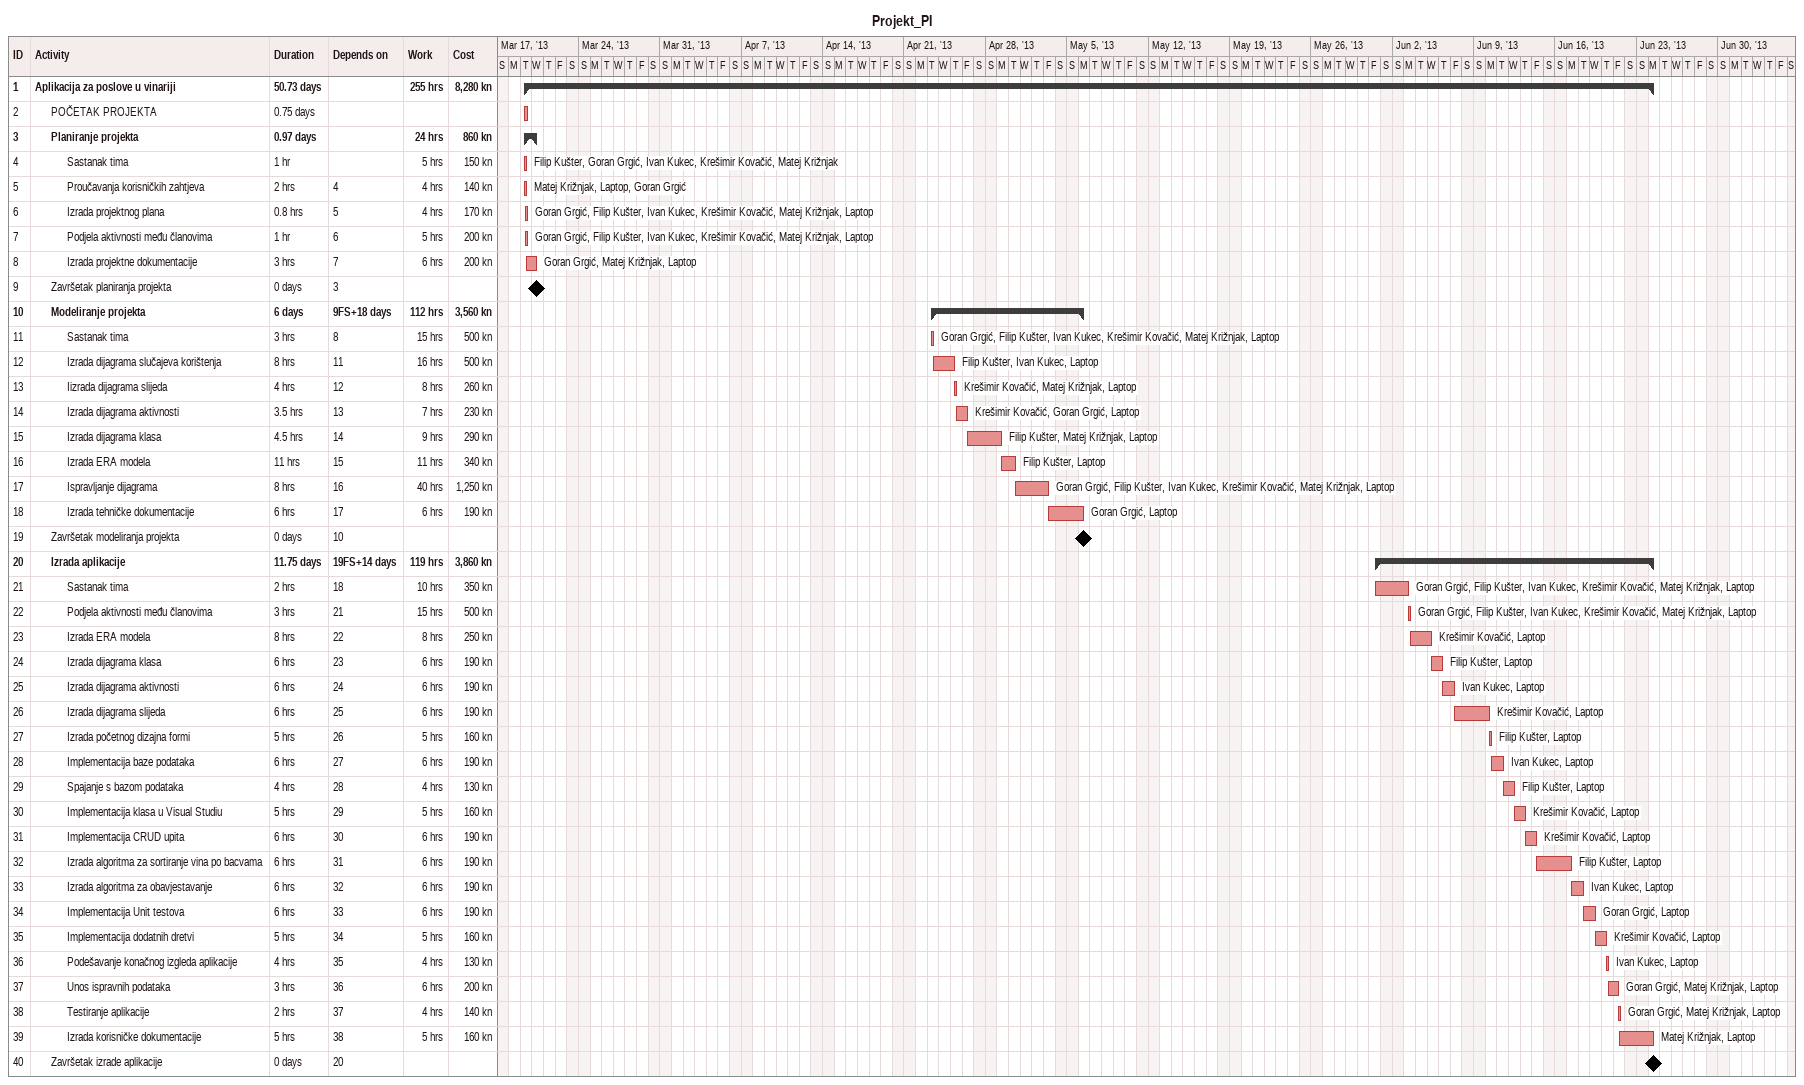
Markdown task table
Projekt_PI

| ID | Level | Task | Duration | Start | Finish | Predecessors | Resources | Work (h) | Cost (kn) |
|---|---|---|---|---|---|---|---|---|---|
| 1 | 1 | **Aplikacija za poslove u vinariji** | 50.73d | 2013-03-19 | 2013-06-24 |  |  | 255 | 8280 |
| 2 | 2 | POČETAK PROJEKTA | 0.75d | 2013-03-19 | 2013-03-19 |  |  |  |  |
| 3 | 2 | **Planiranje projekta** | 0.97d | 2013-03-19 | 2013-03-20 |  |  | 24 | 860 |
| 4 | 3 | Sastanak tima | 1h | 2013-03-19 | 2013-03-19 |  | Filip Kušter, Goran Grgić, Ivan Kukec, Krešimir Kovačić, Matej Križnjak | 5 | 150 |
| 5 | 3 | Proučavanja korisničkih zahtjeva | 2h | 2013-03-19 | 2013-03-19 | 4 | Matej Križnjak, Laptop, Goran Grgić | 4 | 140 |
| 6 | 3 | Izrada projektnog plana | 0.8h | 2013-03-19 | 2013-03-19 | 5 | Goran Grgić, Filip Kušter, Ivan Kukec, Krešimir Kovačić, Matej Križnjak, Laptop | 4 | 170 |
| 7 | 3 | Podjela aktivnosti među članovima | 1h | 2013-03-19 | 2013-03-19 | 6 | Goran Grgić, Filip Kušter, Ivan Kukec, Krešimir Kovačić, Matej Križnjak, Laptop | 5 | 200 |
| 8 | 3 | Izrada projektne dokumentacije | 3h | 2013-03-19 | 2013-03-20 | 7 | Goran Grgić, Matej Križnjak, Laptop | 6 | 200 |
| 9 | 2 | Završetak planiranja projekta | 0d | 2013-03-20 | 2013-03-20 | 3 |  |  |  |
| 10 | 2 | **Modeliranje projekta** | 6d | 2013-04-23 | 2013-05-06 | 9FS+18d |  | 112 | 3560 |
| 11 | 3 | Sastanak tima | 3h | 2013-04-23 | 2013-04-23 | 8 | Goran Grgić, Filip Kušter, Ivan Kukec, Krešimir Kovačić, Matej Križnjak, Laptop | 15 | 500 |
| 12 | 3 | Izrada dijagrama slučajeva korištenja | 8h | 2013-04-23 | 2013-04-25 | 11 | Filip Kušter, Ivan Kukec, Laptop | 16 | 500 |
| 13 | 3 | Iizrada dijagrama slijeda | 4h | 2013-04-25 | 2013-04-25 | 12 | Krešimir Kovačić, Matej Križnjak, Laptop | 8 | 260 |
| 14 | 3 | Izrada dijagrama aktivnosti | 3.5h | 2013-04-25 | 2013-04-26 | 13 | Krešimir Kovačić, Goran Grgić, Laptop | 7 | 230 |
| 15 | 3 | Izrada dijagrama klasa | 4.5h | 2013-04-26 | 2013-04-29 | 14 | Filip Kušter, Matej Križnjak, Laptop | 9 | 290 |
| 16 | 3 | Izrada ERA modela | 11h | 2013-04-29 | 2013-04-30 | 15 | Filip Kušter, Laptop | 11 | 340 |
| 17 | 3 | Ispravljanje dijagrama | 8h | 2013-04-30 | 2013-05-03 | 16 | Goran Grgić, Filip Kušter, Ivan Kukec, Krešimir Kovačić, Matej Križnjak, Laptop | 40 | 1250 |
| 18 | 3 | Izrada tehničke dokumentacije | 6h | 2013-05-03 | 2013-05-06 | 17 | Goran Grgić, Laptop | 6 | 190 |
| 19 | 2 | Završetak modeliranja projekta | 0d | 2013-05-06 | 2013-05-06 | 10 |  |  |  |
| 20 | 2 | **Izrada aplikacije** | 11.75d | 2013-05-31 | 2013-06-24 | 19FS+14d |  | 119 | 3860 |
| 21 | 3 | Sastanak tima | 2h | 2013-05-31 | 2013-06-03 | 18 | Goran Grgić, Filip Kušter, Ivan Kukec, Krešimir Kovačić, Matej Križnjak, Laptop | 10 | 350 |
| 22 | 3 | Podjela aktivnosti među članovima | 3h | 2013-06-03 | 2013-06-03 | 21 | Goran Grgić, Filip Kušter, Ivan Kukec, Krešimir Kovačić, Matej Križnjak, Laptop | 15 | 500 |
| 23 | 3 | Izrada ERA modela | 8h | 2013-06-03 | 2013-06-05 | 22 | Krešimir Kovačić, Laptop | 8 | 250 |
| 24 | 3 | Izrada dijagrama klasa | 6h | 2013-06-05 | 2013-06-06 | 23 | Filip Kušter, Laptop | 6 | 190 |
| 25 | 3 | Izrada dijagrama aktivnosti | 6h | 2013-06-06 | 2013-06-07 | 24 | Ivan Kukec, Laptop | 6 | 190 |
| 26 | 3 | Izrada dijagrama slijeda | 6h | 2013-06-07 | 2013-06-10 | 25 | Krešimir Kovačić, Laptop | 6 | 190 |
| 27 | 3 | Izrada početnog dizajna formi | 5h | 2013-06-10 | 2013-06-10 | 26 | Filip Kušter, Laptop | 5 | 160 |
| 28 | 3 | Implementacija baze podataka | 6h | 2013-06-10 | 2013-06-11 | 27 | Ivan Kukec, Laptop | 6 | 190 |
| 29 | 3 | Spajanje s bazom podataka | 4h | 2013-06-11 | 2013-06-12 | 28 | Filip Kušter, Laptop | 4 | 130 |
| 30 | 3 | Implementacija klasa u Visual Studiu | 5h | 2013-06-12 | 2013-06-13 | 29 | Krešimir Kovačić, Laptop | 5 | 160 |
| 31 | 3 | Implementacija CRUD upita | 6h | 2013-06-13 | 2013-06-14 | 30 | Krešimir Kovačić, Laptop | 6 | 190 |
| 32 | 3 | Izrada algoritma za sortiranje vina po bacvama | 6h | 2013-06-14 | 2013-06-17 | 31 | Filip Kušter, Laptop | 6 | 190 |
| 33 | 3 | Izrada algoritma za obavjestavanje | 6h | 2013-06-17 | 2013-06-18 | 32 | Ivan Kukec, Laptop | 6 | 190 |
| 34 | 3 | Implementacija Unit testova | 6h | 2013-06-18 | 2013-06-19 | 33 | Goran Grgić, Laptop | 6 | 190 |
| 35 | 3 | Implementacija dodatnih dretvi | 5h | 2013-06-19 | 2013-06-20 | 34 | Krešimir Kovačić, Laptop | 5 | 160 |
| 36 | 3 | Podešavanje konačnog izgleda aplikacije | 4h | 2013-06-20 | 2013-06-20 | 35 | Ivan Kukec, Laptop | 4 | 130 |
| 37 | 3 | Unos ispravnih podataka | 3h | 2013-06-20 | 2013-06-21 | 36 | Goran Grgić, Matej Križnjak, Laptop | 6 | 200 |
| 38 | 3 | Testiranje aplikacije | 2h | 2013-06-21 | 2013-06-21 | 37 | Goran Grgić, Matej Križnjak, Laptop | 4 | 140 |
| 39 | 3 | Izrada korisničke dokumentacije | 5h | 2013-06-21 | 2013-06-24 | 38 | Matej Križnjak, Laptop | 5 | 160 |
| 40 | 2 | Završetak izrade aplikacije | 0d | 2013-06-24 | 2013-06-24 | 20 |  |  |  |
